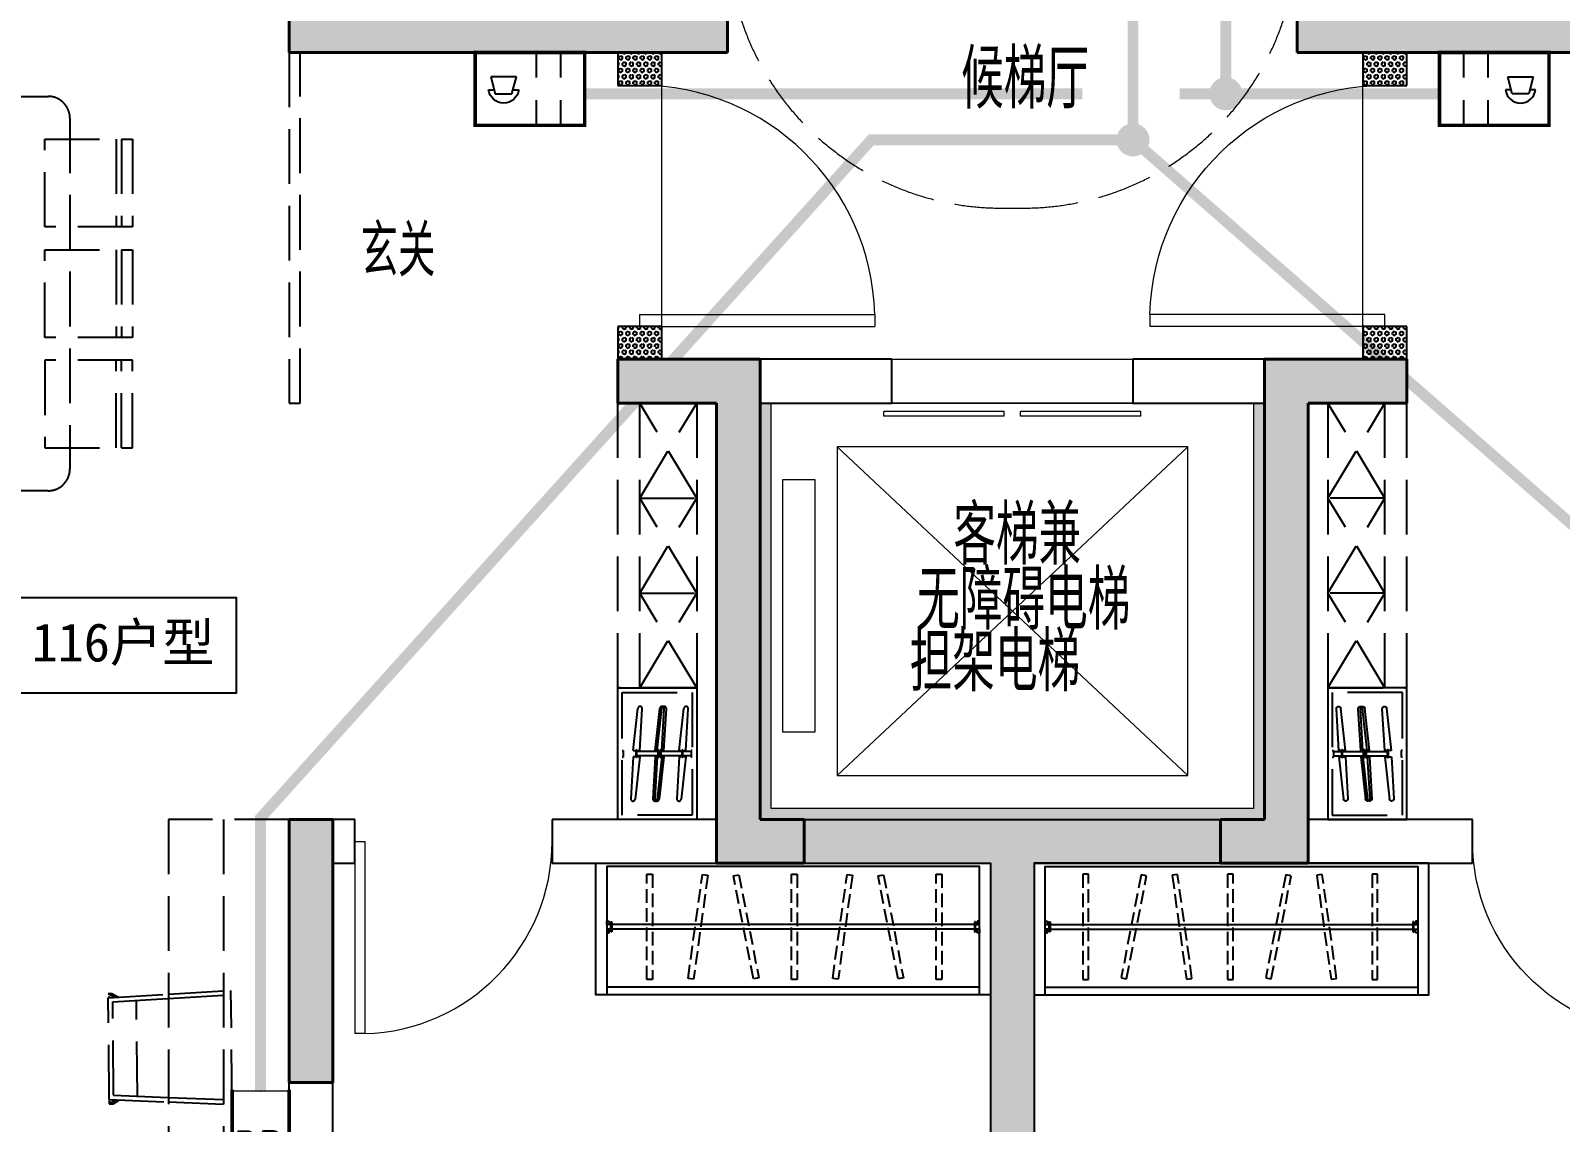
# Model space of a CAD drawing. Extents: x 3753737 to 4713801, y -857380 to 24339.
# Drawn here: x 4073934 to 4080914, y -765205 to -760223 of the extents above; entities that cross this region are included whole.
import ezdxf
from ezdxf.enums import TextEntityAlignment as Align

# ---------------------------------------------------------------- set-up
doc = ezdxf.new("R2010")
doc.units = 0
doc.header["$LTSCALE"] = 1000
doc.header["$MEASUREMENT"] = 0
for name, pattern in [('3.5方案汇报，与郭总、侯月琴确定户型_t8$0$高层_t8$0$DASH', [0.35, 0.25, -0.1]), ('A户型$0$DASH', [0.35, 0.25, -0.1]), ('DASH', [0.35, 0.25, -0.1])]:
    doc.linetypes.add(name, pattern=pattern)
doc.layers.get('0').update_dxf_attribs({"linetype": 'CONTINUOUS'})
for name, color, linetype in [('!!电气', 1, 'CONTINUOUS'), ('3.5方案汇报，与郭总、侯月琴确定户型_t8$0$高层_t8$0$LS-家具-LB', 8, 'CONTINUOUS'), ('5fur', 175, 'CONTINUOUS'), ('EQUIP-安防', 3, 'CONTINUOUS'), ('LS-家具-LB', 8, 'CONTINUOUS'), ('WALL', 252, 'CONTINUOUS'), ('WIRE-安防', 4, 'CONTINUOUS'), ('WIRE-综合布线', 5, 'DASH'), ('保温', 6, 'CONTINUOUS')]:
    doc.layers.add(name, color=color, linetype=linetype)
for name, color, linetype, lineweight in [('3.5方案汇报，与郭总、侯月琴确定户型_t8$0$STAIR', 2, 'CONTINUOUS', 18), ('COLUMN', 252, 'CONTINUOUS', 40), ('EQUIP-消防', 3, 'CONTINUOUS', 20), ('PUB_HATCH', 8, 'CONTINUOUS', 9), ('PUB_TEXT', 7, 'CONTINUOUS', 20), ('STAIR', 252, 'CONTINUOUS', 20), ('WINDOW', 146, 'CONTINUOUS', 20), ('填充', 251, 'CONTINUOUS', 5)]:
    doc.layers.add(name, color=color, linetype=linetype, lineweight=lineweight)
doc.styles.add('_TEL_DIM', font='SIMPLEX', dxfattribs={"width": 0.8, "height": 3.5, "bigfont": 'HZTXT'})
doc.styles.get("Standard").update_dxf_attribs({"font": 'gbenor.shx', "bigfont": 'gbcbig.shx'})
doc.styles.add('黑体', font='simhei.ttf')
pattern_1 = [(90, (0, 0), (-16.49778, 1e-15), [9.525, -19.05]), (210, (0, 0), (8.24889, -14.2874966), [9.525, -19.05]), (150, (6e-16, 9.525), (-8.24889, -14.2874966), [9.525, -19.05])]

# ---------------------------------------------------------------- blocks, each defined once
blk = doc.blocks.new('GFDGFSDFGD')
at = {"layer": 'PUB_HATCH'}
for points in [[(454816.4, 372423.2), (454816.6, 372224), (456816.6, 372224), (456816.6, 372724), (456616.6, 372724), (456616.6, 372424), (455016.6, 372424)], [(461416.8, 372423.2), (461216.6, 372424), (459616.6, 372424), (459616.6, 372724), (459416.6, 372724), (459416.6, 372224), (461416.6, 372224)], [(456966.6, 370823.7), (456316.6, 370823.7), (456316.6, 370623.7), (456766.6, 370623.7), (456766.6, 368523.7), (457166.6, 368523.7), (457166.6, 368723.7), (456966.6, 368723.7)], [(459266.6, 370823.7), (459266.6, 368723.7), (459066.6, 368723.7), (459066.6, 368523.7), (459466.6, 368523.7), (459466.6, 370623.7), (459916.6, 370623.7), (459916.6, 370823.7)], [(454816.6, 368723.7), (454816.6, 367523.7), (455016.6, 367523.7), (455016.6, 368723.7)]]:
    blk.add_hatch(color=256, dxfattribs=at).paths.add_polyline_path(points)
at = {"layer": 'COLUMN', "color": 252}
for p, q in [((456816.6, 372224), (456816.6, 372724)), ((459416.6, 372724), (459416.6, 372224)), ((454816.4, 372423.2), (454816.6, 372224)), ((454816.6, 372224), (456816.6, 372224)), ((459416.6, 372224), (461416.6, 372224)), ((456966.6, 370823.7), (456316.6, 370823.7)), ((456316.6, 370823.7), (456316.6, 370623.7)), ((456966.6, 368723.7), (456966.6, 370823.7)), ((459266.6, 370823.7), (459266.6, 368723.7)), ((459916.6, 370823.7), (459266.6, 370823.7)), ((459916.6, 370623.7), (459916.6, 370823.7)), ((456316.6, 370623.7), (456766.6, 370623.7)), ((456766.6, 370623.7), (456766.6, 368523.7)), ((459466.6, 368523.7), (459466.6, 370623.7)), ((459466.6, 370623.7), (459916.6, 370623.7)), ((454816.6, 368723.7), (454816.6, 367523.7)), ((455016.6, 368723.7), (454816.6, 368723.7)), ((455016.6, 367523.7), (455016.6, 368723.7)), ((457166.6, 368723.7), (456966.6, 368723.7)), ((457166.6, 368523.7), (457166.6, 368723.7)), ((459266.6, 368723.7), (459066.6, 368723.7)), ((459066.6, 368723.7), (459066.6, 368523.7)), ((456766.6, 368523.7), (457166.6, 368523.7)), ((459066.6, 368523.7), (459466.6, 368523.7)), ((454816.6, 367523.7), (455016.6, 367523.7))]:
    blk.add_line(p, q, dxfattribs=at)
blk = doc.blocks.new('GDFGDGRD')
at = {"layer": '保温', "linetype": 'Continuous', "ltscale": 10}
h = blk.add_hatch(dxfattribs=at)
h.set_pattern_fill('HEX', color=251, scale=10, angle=90, style=0)
h.set_pattern_definition(pattern_1)
h.paths.add_polyline_path([(431316.6, 372073.7), (431516.6, 372073.7), (431516.7, 372223.7), (431316.7, 372223.7)])
h = blk.add_hatch(dxfattribs=at)
h.set_pattern_fill('HEX', color=251, scale=10, angle=90, style=0)
h.set_pattern_definition(pattern_1)
h.paths.add_polyline_path([(434916.6, 372073.7), (434716.6, 372073.7), (434716.5, 372223.7), (434916.5, 372223.7)])
h = blk.add_hatch(dxfattribs=at)
h.set_pattern_fill('HEX', color=251, scale=10, angle=90, style=0)
h.set_pattern_definition(pattern_1)
h.paths.add_polyline_path([(431316.6, 370823.7), (431516.6, 370823.7), (431516.7, 370973.7), (431316.7, 370973.7)])
h = blk.add_hatch(dxfattribs=at)
h.set_pattern_fill('HEX', color=251, scale=10, angle=90, style=0)
h.set_pattern_definition(pattern_1)
h.paths.add_polyline_path([(434916.6, 370823.7), (434716.6, 370823.7), (434716.5, 370973.7), (434916.5, 370973.7)])
h = blk.add_hatch(dxfattribs=at)
h.set_pattern_fill('HEX', color=251, scale=10, angle=90, style=0)
h.set_pattern_definition([(90, (-70765.891, -151624.736), (-16.49778, 1e-15), [9.525, -19.05]), (210, (-70765.891, -151624.736), (8.24889, -14.2874966), [9.525, -19.05]), (150, (-70765.891, -151615.211), (-8.24889, -14.2874966), [9.525, -19.05])])
h.paths.add_polyline_path([(434066.6, 368523.7), (434066.6, 368723.7), (432166.6, 368723.7), (432166.6, 368523.7)])
h = blk.add_hatch(dxfattribs=at)
h.set_pattern_fill('HEX', color=251, scale=10, angle=90, style=0)
h.set_pattern_definition([(90, (-70765.891, -152124.736), (-16.49778, 1e-15), [9.525, -19.05]), (210, (-70765.891, -152124.736), (8.24889, -14.2874966), [9.525, -19.05]), (150, (-70765.891, -152115.211), (-8.24889, -14.2874966), [9.525, -19.05])])
h.paths.add_polyline_path([(433016.7, 363923.7), (433216.7, 363923.7), (433216.7, 368523.7), (433016.7, 368523.7)])
blk = doc.blocks.new('FGDGDGRDGRRD')
at = {"color": 252}
for p, q in [((430034.8, 366458.3), (430034.8, 367058.3)), ((430034.8, 367058.3), (430394.6, 367058.3)), ((430034.8, 366458.3), (430034.8, 367058.3)), ((430034.8, 367058.3), (430394.6, 367058.3)), ((430394.6, 367058.3), (430394.6, 366458.3)), ((430394.6, 367058.3), (430394.6, 367058.3)), ((430394.6, 367058.3), (430394.6, 366458.3)), ((430394.6, 367058.3), (430394.6, 367058.3)), ((430394.6, 366458.3), (430034.8, 366458.3)), ((430394.6, 366458.3), (430034.8, 366458.3))]:
    blk.add_line(p, q, dxfattribs=at)
at = {"layer": '5fur', "color": 252, "linetype": 'A户型$0$DASH'}
for p, q in [((428585, 369958.6), (428534.8, 369958.6)), ((428534.8, 369958.6), (428534.8, 368358.3)), ((428585, 369958.6), (428534.8, 369958.6)), ((428534.8, 369958.6), (428534.8, 368358.3)), ((428585, 368358.3), (428585, 369958.6)), ((428585, 368358.3), (428585, 369958.6)), ((426834.8, 369758.3), (427434.8, 369758.3)), ((426834.8, 369758.3), (427434.8, 369758.3)), ((427534.8, 369658.3), (427534.8, 368058.3)), ((427534.8, 369658.3), (427534.8, 368058.3)), ((427420, 369162.7), (427420, 369562.7)), ((427420, 369562.7), (427820, 369562.7)), ((427420, 369162.7), (427420, 369562.7)), ((427420, 369562.7), (427820, 369562.7)), ((427745, 369562.7), (427745, 369162.7)), ((427745, 369562.7), (427745, 369162.7)), ((427770, 369562.7), (427770, 369162.7)), ((427770, 369562.7), (427770, 369162.7)), ((427820, 369562.7), (427820, 369162.7)), ((427820, 369562.7), (427820, 369162.7)), ((427820, 369162.7), (427420, 369162.7)), ((427820, 369162.7), (427420, 369162.7)), ((427420, 368658.3), (427420, 369058.3)), ((427420, 369058.3), (427820, 369058.3)), ((427420, 368658.3), (427420, 369058.3)), ((427420, 369058.3), (427820, 369058.3)), ((427745, 369058.3), (427745, 368658.3)), ((427745, 369058.3), (427745, 368658.3)), ((427770, 369058.3), (427770, 368658.3)), ((427770, 369058.3), (427770, 368658.3)), ((427820, 369058.3), (427820, 368658.3)), ((427820, 369058.3), (427820, 368658.3)), ((427820, 368658.3), (427420, 368658.3)), ((427820, 368658.3), (427420, 368658.3)), ((427420, 368553.8), (427420, 368153.8)), ((427820, 368553.8), (427420, 368553.8)), ((427420, 368553.8), (427420, 368153.8)), ((427820, 368553.8), (427420, 368553.8)), ((427745, 368153.8), (427745, 368553.8)), ((427745, 368153.8), (427745, 368553.8)), ((427770, 368153.8), (427770, 368553.8)), ((427770, 368153.8), (427770, 368553.8)), ((427820, 368153.8), (427820, 368553.8)), ((427820, 368153.8), (427820, 368553.8)), ((428534.8, 368358.3), (428585, 368358.3)), ((428534.8, 368358.3), (428585, 368358.3)), ((430034.8, 368358.3), (430394.6, 368358.3)), ((430034.8, 367058.3), (430034.8, 368358.3)), ((430034.8, 368358.3), (430394.6, 368358.3)), ((430034.8, 367058.3), (430034.8, 368358.3)), ((430134.8, 368358.3), (430394.6, 368358.3)), ((430134.8, 367058.3), (430134.8, 368358.3)), ((430134.8, 367925), (430394.6, 368358.3)), ((430394.6, 367925), (430134.8, 368358.3)), ((430134.8, 368358.3), (430394.6, 368358.3)), ((430134.8, 367058.3), (430134.8, 368358.3)), ((430134.8, 367925), (430394.6, 368358.3)), ((430394.6, 367925), (430134.8, 368358.3)), ((430394.6, 368358.3), (430394.6, 367058.3)), ((430394.6, 368358.3), (430394.6, 367058.3)), ((430394.6, 368358.3), (430394.6, 367058.3)), ((430394.6, 368358.3), (430394.6, 367058.3)), ((427420, 368153.8), (427820, 368153.8)), ((427420, 368153.8), (427820, 368153.8)), ((427434.8, 367958.3), (426834.8, 367958.3)), ((427434.8, 367958.3), (426834.8, 367958.3)), ((430134.8, 367925), (430394.6, 367925)), ((430394.6, 367491.7), (430134.8, 367925)), ((430134.8, 367491.7), (430394.6, 367925)), ((430134.8, 367925), (430394.6, 367925)), ((430394.6, 367491.7), (430134.8, 367925)), ((430134.8, 367491.7), (430394.6, 367925)), ((430134.8, 367491.7), (430394.6, 367491.7)), ((430134.8, 367058.3), (430394.6, 367491.7)), ((430394.6, 367058.3), (430134.8, 367491.7)), ((430134.8, 367491.7), (430394.6, 367491.7)), ((430134.8, 367058.3), (430394.6, 367491.7)), ((430394.6, 367058.3), (430134.8, 367491.7)), ((430394.6, 367058.3), (430034.8, 367058.3)), ((430394.6, 367058.3), (430034.8, 367058.3)), ((430034.8, 366458.3), (430034.8, 367058.3)), ((430034.8, 367058.3), (430394.6, 367058.3)), ((430034.8, 366458.3), (430034.8, 367058.3)), ((430034.8, 367058.3), (430394.6, 367058.3)), ((430394.6, 367058.3), (430134.8, 367058.3)), ((430394.6, 367058.3), (430134.8, 367058.3)), ((430394.6, 367058.3), (430394.6, 366458.3)), ((430394.6, 367058.3), (430394.6, 366458.3)), ((430054.8, 366478.3), (430054.8, 367038.3)), ((430054.8, 367038.3), (430374.6, 367038.3)), ((430054.8, 366478.3), (430054.8, 367038.3)), ((430054.8, 367038.3), (430374.6, 367038.3)), ((430374.6, 367038.3), (430374.6, 366478.3)), ((430374.6, 367038.3), (430374.6, 366478.3)), ((430105.1, 366772.6), (430126.4, 366965.3)), ((430105.1, 366772.6), (430126.4, 366965.3)), ((430135.1, 366772.6), (430146.4, 366963.8)), ((430135.1, 366772.6), (430146.4, 366963.8)), ((430205.1, 366772.6), (430226.4, 366965.3)), ((430205.1, 366772.6), (430226.4, 366965.3)), ((430214.9, 366772.6), (430236.2, 366965.3)), ((430214.9, 366772.6), (430236.2, 366965.3)), ((430235.1, 366772.6), (430246.4, 366963.8)), ((430235.1, 366772.6), (430246.4, 366963.8)), ((430244.9, 366772.6), (430256.2, 366963.8)), ((430244.9, 366772.6), (430256.2, 366963.8)), ((430314.9, 366772.6), (430336.2, 366965.3)), ((430314.9, 366772.6), (430336.2, 366965.3)), ((430344.9, 366772.6), (430356.2, 366963.8)), ((430344.9, 366772.6), (430356.2, 366963.8)), ((430054.8, 366773.6), (430059.8, 366773.6)), ((430054.8, 366773.6), (430059.8, 366773.6)), ((430059.8, 366773.6), (430059.8, 366743.1)), ((430059.8, 366773.6), (430059.8, 366743.1)), ((430369.6, 366768.6), (430059.8, 366768.6)), ((430369.6, 366768.6), (430059.8, 366768.6)), ((430105.1, 366772.6), (430118.1, 366772.6)), ((430105.1, 366772.6), (430118.1, 366772.6)), ((430118.1, 366775.6), (430122.1, 366775.6)), ((430118.1, 366741), (430118.1, 366775.6)), ((430118.1, 366775.6), (430122.1, 366775.6)), ((430118.1, 366741), (430118.1, 366775.6)), ((430122.1, 366741), (430122.1, 366775.6)), ((430122.1, 366741), (430122.1, 366775.6)), ((430122.1, 366772.6), (430135.1, 366772.6)), ((430122.1, 366772.6), (430135.1, 366772.6)), ((430205.1, 366772.6), (430218.1, 366772.6)), ((430205.1, 366772.6), (430218.1, 366772.6)), ((430214.9, 366772.6), (430227.9, 366772.6)), ((430214.9, 366772.6), (430227.9, 366772.6)), ((430218.1, 366775.6), (430222.1, 366775.6)), ((430218.1, 366741), (430218.1, 366775.6)), ((430218.1, 366775.6), (430222.1, 366775.6)), ((430218.1, 366741), (430218.1, 366775.6)), ((430222.1, 366741), (430222.1, 366775.6)), ((430222.1, 366741), (430222.1, 366775.6)), ((430222.1, 366772.6), (430235.1, 366772.6)), ((430222.1, 366772.6), (430235.1, 366772.6)), ((430227.9, 366775.6), (430231.9, 366775.6)), ((430227.9, 366741), (430227.9, 366775.6)), ((430227.9, 366775.6), (430231.9, 366775.6)), ((430227.9, 366741), (430227.9, 366775.6)), ((430231.9, 366741), (430231.9, 366775.6)), ((430231.9, 366741), (430231.9, 366775.6)), ((430231.9, 366772.6), (430244.9, 366772.6)), ((430231.9, 366772.6), (430244.9, 366772.6)), ((430314.9, 366772.6), (430327.9, 366772.6)), ((430314.9, 366772.6), (430327.9, 366772.6)), ((430327.9, 366775.6), (430331.9, 366775.6)), ((430327.9, 366741), (430327.9, 366775.6)), ((430327.9, 366775.6), (430331.9, 366775.6)), ((430327.9, 366741), (430327.9, 366775.6)), ((430331.9, 366741), (430331.9, 366775.6)), ((430331.9, 366741), (430331.9, 366775.6)), ((430331.9, 366772.6), (430344.9, 366772.6)), ((430331.9, 366772.6), (430344.9, 366772.6)), ((430374.6, 366773.6), (430369.6, 366773.6)), ((430374.6, 366773.6), (430369.6, 366773.6)), ((430369.6, 366773.6), (430369.6, 366743.1)), ((430369.6, 366773.6), (430369.6, 366743.1)), ((430054.8, 366743.1), (430059.8, 366743.1)), ((430054.8, 366743.1), (430059.8, 366743.1)), ((430369.6, 366748.1), (430059.8, 366748.1)), ((430369.6, 366748.1), (430059.8, 366748.1)), ((430105.1, 366744), (430093.9, 366552.9)), ((430105.1, 366744), (430093.9, 366552.9)), ((430118.1, 366744), (430105.1, 366744)), ((430118.1, 366744), (430105.1, 366744)), ((430135.1, 366744), (430113.8, 366551.4)), ((430135.1, 366744), (430113.9, 366551.4)), ((430122.1, 366741), (430118.1, 366741)), ((430122.1, 366741), (430118.1, 366741)), ((430135.1, 366744), (430122.1, 366744)), ((430135.1, 366744), (430122.1, 366744)), ((430205.1, 366744), (430193.9, 366552.9)), ((430205.1, 366744), (430193.9, 366552.9)), ((430214.9, 366744), (430203.7, 366552.9)), ((430214.9, 366744), (430203.7, 366552.9)), ((430218.1, 366744), (430205.1, 366744)), ((430218.1, 366744), (430205.1, 366744)), ((430235.1, 366744), (430213.8, 366551.4)), ((430235.1, 366744), (430213.9, 366551.4)), ((430227.9, 366744), (430214.9, 366744)), ((430227.9, 366744), (430214.9, 366744)), ((430222.1, 366741), (430218.1, 366741)), ((430222.1, 366741), (430218.1, 366741)), ((430235.1, 366744), (430222.1, 366744)), ((430235.1, 366744), (430222.1, 366744)), ((430244.9, 366744), (430223.6, 366551.4)), ((430244.9, 366744), (430223.7, 366551.4)), ((430231.9, 366741), (430227.9, 366741)), ((430231.9, 366741), (430227.9, 366741)), ((430244.9, 366744), (430231.9, 366744)), ((430244.9, 366744), (430231.9, 366744)), ((430314.9, 366744), (430303.7, 366552.9)), ((430314.9, 366744), (430303.7, 366552.9)), ((430327.9, 366744), (430314.9, 366744)), ((430327.9, 366744), (430314.9, 366744)), ((430344.9, 366744), (430323.6, 366551.4)), ((430344.9, 366744), (430323.7, 366551.4)), ((430331.9, 366741), (430327.9, 366741)), ((430331.9, 366741), (430327.9, 366741)), ((430344.9, 366744), (430331.9, 366744)), ((430344.9, 366744), (430331.9, 366744)), ((430374.6, 366743.1), (430369.6, 366743.1)), ((430374.6, 366743.1), (430369.6, 366743.1)), ((428534.8, 366458.3), (427984.8, 366458.3)), ((427984.8, 366458.3), (427984.8, 363458.3)), ((428234.8, 366458.3), (428234.8, 363458.3)), ((428534.8, 363458.3), (428534.8, 366458.3)), ((430394.6, 366458.3), (430034.8, 366458.3)), ((430394.6, 366458.3), (430034.8, 366458.3)), ((430374.6, 366478.3), (430054.8, 366478.3)), ((430374.6, 366478.3), (430054.8, 366478.3)), ((427709.2, 365664.3), (427726.5, 365664.5)), ((427709.2, 365664.3), (427737.5, 365646.7)), ((427709.3, 365650.7), (427716.2, 365645.4)), ((427709.4, 365645), (427984.8, 365661.4)), ((427726.5, 365664.5), (427756.5, 365647.8)), ((427984.8, 365661.4), (428269.5, 365678.2)), ((427984.8, 365641.3), (428269.7, 365658.2)), ((428274.6, 365158.1), (428269.5, 365678.2)), ((427713.9, 365180.3), (427709.4, 365645)), ((427729.6, 365626.2), (427984.8, 365641.3)), ((427733.7, 365199.5), (427729.6, 365626.2)), ((427842.2, 365195.2), (427837.9, 365632.6)), ((427713.9, 365180.3), (427984.8, 365169.6)), ((427714, 365174.6), (427720.8, 365180)), ((427714, 365174.6), (427714.1, 365161)), ((427714.1, 365161), (427742, 365179.2)), ((427714.1, 365161), (427731.4, 365161.2)), ((427731.4, 365161.2), (427761.1, 365178.4)), ((427733.7, 365199.5), (427984.8, 365189.6)), ((427984.8, 365189.6), (428274.4, 365178.1)), ((427984.8, 365169.6), (428274.6, 365158.1))]:
    blk.add_line(p, q, dxfattribs=at)
for centre, radius, start, end in [((427434.8, 369658.3), 100, 0, 90), ((427434.8, 369658.3), 100, 0, 90), ((427434.8, 368058.3), 100, 270, 0), ((427434.8, 368058.3), 100, 270, 0), ((430136.4, 366964.3), 10, 356.96059, 174.28941), ((430136.4, 366964.3), 10, 356.96059, 174.28941), ((430236.4, 366964.3), 10, 356.96059, 174.28941), ((430236.4, 366964.3), 10, 356.96059, 174.28941), ((430246.2, 366964.3), 10, 356.96059, 174.28941), ((430246.2, 366964.3), 10, 356.96059, 174.28941), ((430346.2, 366964.3), 10, 356.96059, 174.28941), ((430346.2, 366964.3), 10, 356.96059, 174.28941), ((430103.9, 366552.3), 10, 176.96059, 354.28941), ((430103.9, 366552.3), 10, 176.96059, 354.28941), ((430203.9, 366552.3), 10, 176.96059, 354.28941), ((430203.9, 366552.3), 10, 176.96059, 354.28941), ((430213.7, 366552.3), 10, 176.96059, 354.28941), ((430213.7, 366552.3), 10, 176.96059, 354.28941), ((430313.7, 366552.3), 10, 176.96059, 354.28941), ((430313.7, 366552.3), 10, 176.96059, 354.28941)]:
    blk.add_arc(centre, radius, start, end, dxfattribs=at)
blk = doc.blocks.new('*U272')
at = {"layer": '3.5方案汇报，与郭总、侯月琴确定户型_t8$0$高层_t8$0$LS-家具-LB'}
for p, q in [((50, -280), (50, -263.4)), ((50, -263.4), (60.2, -263.4)), ((60.2, -263.4), (60.2, -280)), ((67.8, -313.4), (67.8, -267.1)), ((67.8, -267.1), (72.2, -267.1)), ((72.2, -267.1), (72.2, -313.4)), ((1727.8, -267.1), (1727.8, -313.4)), ((1732.2, -267.1), (1727.8, -267.1)), ((1732.2, -313.4), (1732.2, -267.1)), ((1739.8, -263.4), (1739.8, -280)), ((1750, -263.4), (1739.8, -263.4)), ((1750, -280), (1750, -263.4)), ((67.8, -280), (50, -280)), ((50, -280), (67.8, -280)), ((60.2, -280), (50, -280)), ((67.8, -300.5), (50, -300.5)), ((50, -300.5), (67.8, -300.5)), ((50, -300.5), (50, -317.1)), ((60.2, -300.5), (50, -300.5)), ((50, -317.1), (60.2, -317.1)), ((60.2, -317.1), (60.2, -300.5)), ((72.2, -313.4), (67.8, -313.4)), ((72.1, -280), (1727.8, -280)), ((72.1, -300.5), (1727.8, -300.5)), ((1727.8, -313.4), (1732.2, -313.4)), ((1732.2, -280), (1750, -280)), ((1732.2, -300.5), (1750, -300.5)), ((1739.8, -280), (1750, -280)), ((1739.8, -300.5), (1750, -300.5)), ((1739.8, -317.1), (1739.8, -300.5)), ((1750, -317.1), (1739.8, -317.1)), ((1750, -300.5), (1750, -317.1)), ((50, -565), (1750, -565)), ((50, -600), (1750, -600))]:
    blk.add_line(p, q, dxfattribs=at)
blk.add_lwpolyline([(50, -600), (50, -15), (1750, -15), (1750, -600), (1800, -600), (1800, 0), (0, 0), (0, -600), (50, -600)], dxfattribs=at)
at = {"layer": '3.5方案汇报，与郭总、侯月琴确定户型_t8$0$高层_t8$0$LS-家具-LB', "color": 251, "linetype": '3.5方案汇报，与郭总、侯月琴确定户型_t8$0$高层_t8$0$DASH', "ltscale": 0.25}
for points in [[(222.1, -50), (222.1, -530), (247.1, -530), (247.1, -50)], [(487.6, -52), (397, -523.3), (421.5, -528), (512.2, -56.7)], [(629.3, -54), (695, -529.5), (719.7, -526), (654.1, -50.5)], [(882.1, -50), (882.1, -530), (907.1, -530), (907.1, -50)], [(1147.6, -52), (1057, -523.3), (1081.5, -528), (1172.2, -56.7)], [(1289.3, -54), (1355, -529.5), (1379.7, -526), (1314.1, -50.5)], [(1542.1, -50), (1542.1, -530), (1567.1, -530), (1567.1, -50)]]:
    blk.add_lwpolyline(points, close=True, dxfattribs=at)
blk = doc.blocks.new('$DorLib2D$00000001')
for p, q in [((0.45, 0.975), (0.5, 0.975)), ((0.45, 0), (0.45, 0.975)), ((0.5, 0), (0.5, 0.975)), ((0.5, 0), (0.45, 0))]:
    blk.add_line(p, q)
at = {"lineweight": 13}
blk.add_arc((0.475, 0), 0.975, 91.46928, 180, dxfattribs=at)
blk = doc.blocks.new('$DORLIB2D$00000127')
at = {"color": 0}
for points in [[(-0.5333, 0.7949), (-0.5333, 0.6904)], [(-0.0333, 0.7949), (-0.5333, 0.7949)], [(-0.0333, 0.7949), (-0.0333, 0.6904)], [(0.5333, 0.7949), (0.0333, 0.7949)], [(0.0333, 0.7949), (0.0333, 0.6904)], [(0.5333, 0.7949), (0.5333, 0.6904)], [(-0.0333, 0.6904), (-0.5333, 0.6904)], [(0.5333, 0.6904), (0.0333, 0.6904)], [(0.5, 0.5), (-0.5, 0.5)]]:
    blk.add_lwpolyline(points, dxfattribs=at)
blk = doc.blocks.new('A$C1C403CBE')
at = {"layer": '填充'}
h = blk.add_hatch(dxfattribs=at)
h.set_pattern_fill('隔热材料02', color=252, scale=100, style=0)
h.set_pattern_definition([(0, (-1161708.397, -603838.627), (0, 50), []), (0, (-1161708.397, -603821.96), (0, 50), []), (270, (-1161664.656, -603813.33), (50, -9e-15), [5.01775, -44.98225]), (270, (-1161702.115, -603813.33), (50, -9e-15), [5.01775, -44.98225]), (90, (-1161676.603, -603847.26), (-50, 3e-15), [5.01775, -44.98225]), (90, (-1161690.17, -603847.26), (-50, 3e-15), [5.01775, -44.98225]), (180, (-1161658.373, -603855.294), (-6e-15, -50), [50.02425, 0.02425]), (135, (-1161672.33, -603852.785), (3e-15, 49.99987405), [4.268, -66.44275]), (116.56505, (-1161625.348, -603849.767), (0.00011283, 49.99993342), [2.805, -108.9985]), (116.56505, (-1161675.348, -603849.767), (0.00011283, 49.99993342), [2.805, -108.9985]), (153.43495, (-1161617.313, -603855.294), (-0.0001128, 49.9999334), [5.61, -106.1935]), (153.43495, (-1161667.313, -603855.294), (-0.0001128, 49.9999334), [5.61, -106.1935]), (63.43495, (-1161626.603, -603842.24), (-0.00011283, 49.99993342), [26.714, -85.0895]), (63.43495, (-1161676.603, -603842.24), (-0.00011283, 49.99993342), [26.714, -85.0895]), (116.56505, (-1161614.656, -603813.33), (0.00011283, 49.99993342), [2.805, -108.9985]), (116.56505, (-1161664.656, -603813.33), (0.00011283, 49.99993342), [2.805, -108.9985]), (135, (-1161665.91, -603810.82), (3e-15, 49.99987405), [4.268, -66.44275]), (153.43495, (-1161618.93, -603807.803), (-0.0001128, 49.9999334), [5.61, -106.1935]), (153.43495, (-1161668.93, -603807.803), (-0.0001128, 49.9999334), [5.61, -106.1935]), (45, (-1161700.86, -603810.82), (0, 49.99987405), [4.268, -66.44275]), (63.43495, (-1161652.115, -603813.33), (-0.00011283, 49.99993342), [2.805, -108.9985]), (63.43495, (-1161702.115, -603813.33), (-0.00011283, 49.99993342), [2.805, -108.9985]), (26.56505, (-1161647.842, -603807.803), (0.0001128, 49.9999334), [5.61, -106.1935]), (26.56505, (-1161697.842, -603807.803), (0.0001128, 49.9999334), [5.61, -106.1935]), (116.56505, (-1161640.168, -603842.24), (0.00011283, 49.99993342), [26.714, -85.0895]), (116.56505, (-1161690.168, -603842.24), (0.00011283, 49.99993342), [26.714, -85.0895]), (45, (-1161694.44, -603852.785), (0, 49.99987405), [4.268, -66.44275]), (63.43495, (-1161641.422, -603849.767), (-0.00011283, 49.99993342), [2.805, -108.9985]), (63.43495, (-1161691.422, -603849.767), (-0.00011283, 49.99993342), [2.805, -108.9985]), (26.56505, (-1161649.46, -603855.294), (0.0001128, 49.9999334), [5.61, -106.1935]), (26.56505, (-1161699.46, -603855.294), (0.0001128, 49.9999334), [5.61, -106.1935])])
h.paths.add_polyline_path([(36400, 6800), (36350, 6800), (36350, 4900), (38650, 4900), (38650, 6800), (38600, 6800), (38600, 4950), (36400, 4950)])
at = {"color": 252}
blk.add_lwpolyline([(32952.9, 5913.1), (33958.9, 5913.1), (33958.9, 5477.1), (32952.9, 5477.1)], close=True, dxfattribs=at)
at = {"layer": '3.5方案汇报，与郭总、侯月琴确定户型_t8$0$STAIR', "color": 252}
for p, q in [((36700.8, 6600), (38300.8, 5100)), ((38300.8, 6600), (36700.8, 5100))]:
    blk.add_line(p, q, dxfattribs=at)
for points in [[(38300.8, 5100), (38300.8, 6600), (36700.8, 6600), (36700.8, 5100)], [(36600.8, 5300), (36600.8, 6450), (36450.8, 6450), (36450.8, 5300)]]:
    blk.add_lwpolyline(points, close=True, dxfattribs=at)
at = {"layer": 'STAIR', "color": 252, "linetype": 'DASH'}
blk.add_lwpolyline([(36200, 8940, 0.414214), (37450, 7690), (37550, 7690, 0.414214), (38800, 8940)], format="xyb", dxfattribs=at)
at = {"layer": 'WALL', "color": 252}
for p, q in [((34200, 8400), (34200, 9000)), ((36200, 8400), (36200, 8500)), ((38800, 8500.3), (38800, 8400.3)), ((35700, 8400), (34200, 8400)), ((35700, 8400), (35700, 8250)), ((35900, 8250), (35900, 8400)), ((36000, 8400), (35900, 8400)), ((36000, 8400), (36000, 8400)), ((36000, 8400), (36200, 8400)), ((39000, 8400.3), (38800, 8400.3)), ((39000, 8400.2), (39000, 8400.3)), ((39000, 8400.2), (39100, 8400.1)), ((39100, 8400.1), (39100, 8250)), ((39300, 8250), (39300, 8400)), ((39300, 8400), (40800, 8400)), ((35700, 8250), (35900, 8250)), ((39100, 8250), (39300, 8250)), ((35900, 7150), (35700, 7150)), ((35700, 7150), (35700, 6800)), ((35900, 7000), (35900, 7150)), ((39300, 7150), (39100, 7150)), ((39100, 7150), (39100, 7000)), ((39300, 6800), (39300, 7150)), ((35900, 7000), (36250, 7000)), ((36950, 7000), (36250, 7000)), ((36950, 6800), (36950, 7000)), ((38750, 7000), (38050, 7000)), ((38050, 7000), (38050, 6800)), ((38750, 7000), (39100, 7000)), ((35700, 6800), (36150, 6800)), ((36150, 4900), (36150, 6800)), ((36350, 4900), (36350, 6800)), ((36350, 6800), (36950, 6800)), ((38050, 6800), (38650, 6800)), ((38650, 6800), (38650, 4900)), ((38850, 6800), (38850, 4900)), ((38850, 6800), (39300, 6800)), ((34200, 1900), (34200, 4900)), ((34500, 4900), (34200, 4900)), ((34500, 4700), (34500, 4900)), ((36150, 4900), (35400, 4900)), ((35400, 4900), (35400, 4700)), ((36350, 4900), (37500, 4900)), ((37500, 4900), (38650, 4900)), ((39600, 4900), (38850, 4900)), ((39600, 4700), (39600, 4900)), ((34400, 1800), (34400, 4700)), ((34400, 4700), (34500, 4700)), ((35400, 4700), (36250, 4700)), ((36250, 4700), (37400, 4700)), ((37400, 4700), (37400, 100)), ((37600, 4700), (37600, 100)), ((37600, 4700), (38750, 4700)), ((38750, 4700), (39600, 4700))]:
    blk.add_line(p, q, dxfattribs=at)
at = {"layer": 'WINDOW', "color": 252}
for p, q in [((35900, 7150), (35900, 8250)), ((39100, 7150), (39100, 8250)), ((36950, 7000), (38050, 7000)), ((36950, 6800), (38050, 6800))]:
    blk.add_line(p, q, dxfattribs=at)
at = {"layer": '填充', "color": 252}
blk.add_lwpolyline([(36400, 6800), (36350, 6800), (36350, 4900), (38650, 4900), (38650, 6800), (38600, 6800), (38600, 4950), (36400, 4950)], close=True, dxfattribs=at)
at = {"color": 252}
blk.add_blockref('GFDGFSDFGD', (-420616.6, -363823.7), dxfattribs=at)
at = {"color": 252, "xscale": -1}
blk.add_blockref('GDFGDGRD', (470616.6, -363823.7), dxfattribs=at)
blk.add_blockref('FGDGDGRDGRRD', (-394334.8, -361558.3))
at = {"xscale": -1}
blk.add_blockref('FGDGDGRDGRRD', (469334.8, -361558.3), dxfattribs=at)
at = {"layer": 'LS-家具-LB', "xscale": -1}
blk.add_blockref('*U272', (37400, 4700), dxfattribs=at)
at = {"layer": 'LS-家具-LB'}
blk.add_blockref('*U272', (37600, 4700), dxfattribs=at)
at = {"layer": 'WINDOW', "color": 252}
for p, xscale, yscale, zscale, rotation in [((35800, 7700), -1100, -1100, -1100, 90.00000000947153), ((39200, 7700), -1100, 1100, -1100, 89.99999999052845), ((34950, 4800), 900, 900, 900, 179.9999999988986), ((40050, 4800), 900, -900, 900, 1.101422729913818e-09)]:
    blk.add_blockref('$DorLib2D$00000001', p, dxfattribs=dict(at, xscale=xscale, yscale=yscale, zscale=zscale, rotation=rotation))
at = {"layer": 'WINDOW', "color": 252, "xscale": 1100, "yscale": -200, "zscale": 1100}
blk.add_blockref('$DORLIB2D$00000127', (37500, 6900), dxfattribs=at)
at = {"color": 252, "style": '黑体'}
blk.add_text('116户型', height=175, dxfattribs=at).set_placement((33025, 5620.9))
at = {"layer": 'PUB_TEXT', "color": 252}
for s, height, p in [('候梯厅', 270.07, (37266.3, 8144.4)), ('玄关', 236.31, (34526.7, 7377.8)), ('客梯兼', 270.07, (37230.9, 6062.1)), ('无障碍电梯', 270.07, (37066.3, 5766.3)), ('担架电梯', 270.07, (37031.9, 5484.8))]:
    blk.add_text(s, height=height, dxfattribs=at).set_placement(p)
blk = doc.blocks.new('$equip$00002771')
for p, q in [((-0.65, 0.65), (-0.65, 0)), ((0.65, 0.65), (-0.65, 0.65)), ((0.65, 0), (0.65, 0.65)), ((-0.65, 0), (0.65, 0))]:
    blk.add_line(p, q)
at = {"const_width": 0.04}
blk.add_lwpolyline([(-0.65, 0.65), (-0.65, 0), (0.65, 0), (0.65, 0.65), (-0.65, 0.65), (-0.65, 0)], dxfattribs=at)
for p in [(0, 0.65), (-0.65, 0.325), (0.65, 0.325), (0, 0)]:
    blk.add_point(p)
at = {"color": 7}
blk.add_attdef('$TEXT$', text='', height=0.4, dxfattribs=at).set_placement((0.006, 0.343), align=Align.MIDDLE_CENTER)
at = {"color": 7, "flags": 1}
for tag, height, p in [('B', 0.4, (0.905, 0.246)), ('A', 0.00002, (0, 0))]:
    blk.add_attdef(tag, text='', height=height, dxfattribs=at).set_placement(p, align=Align.MIDDLE_CENTER)
blk = doc.blocks.new('$equip$00002628')
at = {"linetype": 'Continuous'}
for p, q in [((-0.625, 0.415), (0.625, 0.415)), ((-0.625, -0.415), (-0.625, 0.415)), ((0.071, 0.129), (0.071, 0.415)), ((0.35, 0.129), (0.35, 0.415)), ((0.625, 0.415), (0.625, -0.415)), ((-0.472, 0.01), (-0.409, 0.01)), ((-0.446, -0.138), (-0.395, 0.058)), ((-0.395, 0.058), (-0.395, 0.058)), ((-0.395, 0.058), (-0.206, 0.058)), ((-0.206, 0.058), (-0.155, -0.138)), ((-0.191, 0.01), (-0.129, 0.01)), ((-0.155, -0.138), (-0.446, -0.138)), ((0.071, -0.415), (0.071, -0.129)), ((0.35, -0.415), (0.35, -0.129)), ((0.625, -0.415), (-0.625, -0.415))]:
    blk.add_line(p, q, dxfattribs=at)
at = {"const_width": 0.04}
blk.add_lwpolyline([(-0.625, 0.415), (0.625, 0.415), (0.625, -0.415), (-0.625, -0.415), (-0.625, 0.415), (0.625, 0.415)], dxfattribs=at)
at = {"linetype": 'Continuous'}
blk.add_arc((-0.3, -0.011), 0.173, 6.9897, 173.0103, dxfattribs=at)
for p in [(0, 0.415), (-0.625, 0), (0.625, 0), (0, -0.415)]:
    blk.add_point(p)
at = {"color": 7, "style": '_TEL_DIM', "flags": 1}
blk.add_attdef('A', text='', height=0.000025, dxfattribs=at).set_placement((0, 0), align=Align.MIDDLE_CENTER)

msp = doc.modelspace()

# ---------------------------------------------------------------- hatches: boundary and pattern name
at = {"layer": '!!电气'}
h = msp.add_hatch(color=0, dxfattribs=at)
edge = h.paths.add_edge_path()
edge.add_arc((4079387.7, -760511.4), 75.5, 269.96552, 629.96552, ccw=False)
h = msp.add_hatch(color=0, dxfattribs=at)
edge = h.paths.add_edge_path()
edge.add_arc((4078964, -760721.7), 75.5, 269.96552, 629.96552, ccw=False)

# ---------------------------------------------------------------- linework, layer by layer
at = {"layer": 'WIRE-安防', "color": 6, "const_width": 50}
for points in [[(4079387.7, -757655), (4079387.7, -760511.4)], [(4078733.5, -760511.4), (4076462.3, -760511.4)], [(4080362.3, -760511.4), (4079176.5, -760511.4)]]:
    msp.add_lwpolyline(points, dxfattribs=at)
at = {"layer": 'WIRE-综合布线', "color": 4, "const_width": 50}
for points in [[(4078964, -757548.6), (4078964, -760721.7)], [(4074983.4, -765062.9), (4074983.4, -763815.5), (4077769.1, -760721.7), (4078964, -760721.7)], [(4078964, -760721.7), (4081843.4, -763245.2), (4081843.4, -765062.9)]]:
    msp.add_lwpolyline(points, dxfattribs=at)

# ---------------------------------------------------------------- block references
at = {"layer": '!!电气'}
msp.add_blockref('A$C1C403CBE', (4040913.4, -768722.9), dxfattribs=at)
at = {"layer": 'EQUIP-安防', "color": 6, "yscale": 400, "zscale": 400, "rotation": 180}
for p, xscale in [((4076212.3, -760488.9), -400), ((4080612.3, -760488.9), 400)]:
    msp.add_blockref('$equip$00002628', p, dxfattribs=dict(at, xscale=xscale))
at = {"layer": 'EQUIP-消防', "color": 6}
ref = msp.add_blockref('$equip$00002771', (4075113.4, -765322.9), dxfattribs=dict(at, xscale=400, yscale=400, zscale=400, rotation=90.00000000024009))
ref.add_attrib('$TEXT$', 'RD', dxfattribs={"layer": '0', "color": 7, "height": 160}).set_placement((4074976.3, -765320.4), align=Align.MIDDLE_CENTER)

doc.saveas('drawing.dxf')
